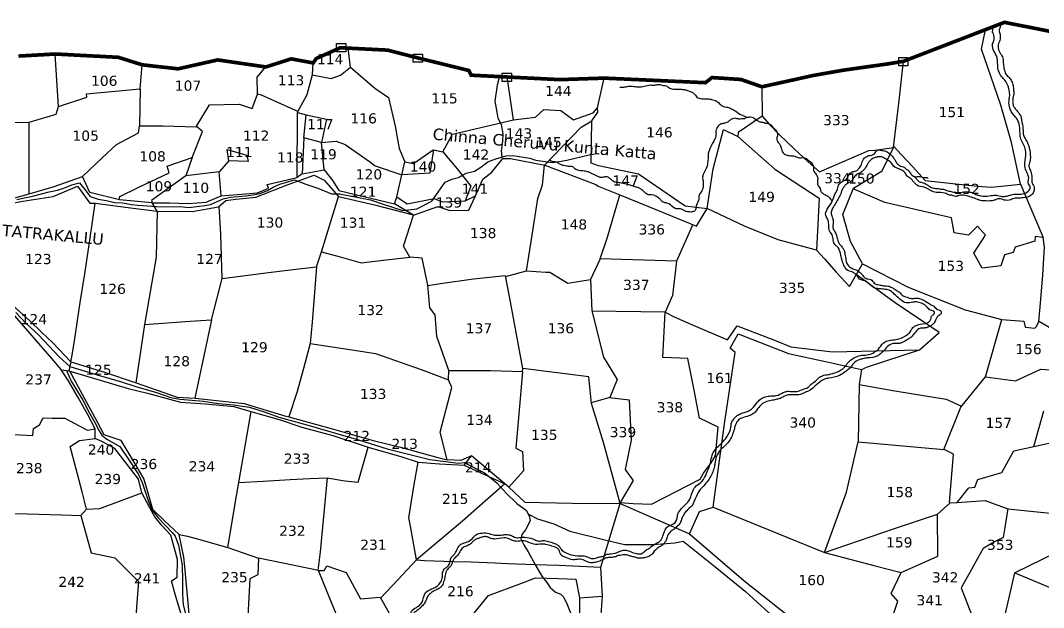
# Model space of a CAD drawing. Header units: inches. Extents: x 749320 to 763590, y 1655511 to 1661473.
# Drawn here: x 756033 to 758269, y 1658690 to 1659974 of the extents above; entities that cross this region are included whole.
import ezdxf
from ezdxf.enums import TextEntityAlignment as Align

# ---------------------------------------------------------------- set-up
doc = ezdxf.new("R2010")
doc.units = ezdxf.units.IN
doc.header["$MEASUREMENT"] = 0
doc.linetypes.add('ACAD_ISO02W100', pattern=[15, 12, -3])
for name, color, linetype in [('PLOT', 7, 'Continuous'), ('PLOT NO', 7, 'Continuous'), ('ROADS', 6, 'Continuous'), ('TANKS-STREAM', 4, 'Continuous'), ('VILLAGE BOUNDRY', 5, 'Continuous'), ('VILLAGE STONES', 240, 'Continuous')]:
    doc.layers.add(name, color=color, linetype=linetype)
doc.styles.get("Standard").update_dxf_attribs({"font": 'verdana_0.ttf'})

msp = doc.modelspace()

# ---------------------------------------------------------------- linework, layer by layer
at = {"layer": 'PLOT'}
for points in [[(755903.1, 1659943.2), (755901.9, 1659835), (755895.7, 1659750.7), (755981, 1659709.3), (755989.9, 1659750.2), (756052.3, 1659751.2), (756111.1, 1659769), (756116.1, 1659785.5), (756109, 1659900.2)], [(757941.7, 1659698.2), (757958.9, 1659679.9), (757982.4, 1659654.2), (758010, 1659623.9), (758124.8, 1659610.9), (758155.4, 1659608.8), (758218.5, 1659615.6), (758199.1, 1659707), (758175.7, 1659788.5), (758140, 1659892.1), (758133.2, 1659910.9), (758142.1, 1659953.4)], [(756670.7, 1659854.6), (756711.8, 1659846.9), (756732.7, 1659853.9), (756754.5, 1659871.4), (756749.5, 1659913)], [(756116.1, 1659785.5), (756177.8, 1659806.2), (756177, 1659812.9), (756294.5, 1659823.9), (756298.9, 1659876.6)], [(756294.5, 1659823.9), (756293.3, 1659743.4), (756345.2, 1659743.4), (756417.2, 1659740.7), (756446.4, 1659789.2), (756511.3, 1659790.2), (756539.5, 1659780.9), (756551.2, 1659812.7), (756550.5, 1659849.9), (756569.3, 1659871.9)], [(756638.9, 1659774.2), (756654.7, 1659802.5), (756659.8, 1659811.7), (756670.9, 1659855.4), (756672.7, 1659880.7)], [(756754.5, 1659871.4), (756807.5, 1659825.2), (756837.7, 1659805.3), (756851.8, 1659742.3), (756860.9, 1659693.4), (756873.2, 1659664.6)], [(757654, 1659764.1), (757669.9, 1659745.8), (757691.8, 1659723.8), (757723.9, 1659692.6), (757754.5, 1659664.5), (757779.6, 1659642.3), (757887, 1659689.4), (757900, 1659689.7), (757941.4, 1659695.7), (757953.6, 1659798.3), (757963.2, 1659884.4)], [(756015.1, 1659333.2), (756101, 1659234.5), (756121.7, 1659209.9), (756138.8, 1659207.4), (756268.7, 1659168.5), (756310.4, 1659158.7), (756382.5, 1659139.1), (756437.6, 1659135.1), (756499.3, 1659129.4), (756536.2, 1659118.7), (756598.4, 1659101), (756648.2, 1659084), (756715.7, 1659066), (756792.8, 1659040.7), (756866.2, 1659019.4), (756902, 1659007.7), (756949.1, 1659004), (757002.5, 1659000.9), (757018.4, 1659021.7), (756995.4, 1659011.5), (756965.4, 1659013.1), (756950.1, 1659073.1), (756976, 1659170.8), (756968.6, 1659187.7), (756969.5, 1659207.8), (756942.9, 1659282.7), (756939.7, 1659329.8), (756927.7, 1659345.4), (756923, 1659394.6), (756910.8, 1659454.1), (756884.2, 1659455.6), (756870.4, 1659479.9), (756891.9, 1659547.8), (756850.5, 1659572.8), (756855.6, 1659587.6), (756873.2, 1659664.6), (756892.2, 1659660.7), (756934.8, 1659691), (756955.8, 1659686.6), (756977.4, 1659725.2), (757110.5, 1659756), (757096.7, 1659850)], [(757533.6, 1659561.9), (757485.5, 1659567.7), (757383.8, 1659637.2), (757296.3, 1659655.9), (757280.3, 1659661.6), (757281.8, 1659754.4), (757295, 1659772.8), (757294, 1659782.8), (757309, 1659847.5)], [(757653.6, 1659828.5), (757654.3, 1659764.3), (757601.8, 1659728.6), (757600.8, 1659719.5)], [(756471.4, 1659590.2), (756551.3, 1659596.5), (756574.9, 1659607.1), (756572.4, 1659615.2), (756637.6, 1659630.5), (756638.5, 1659770.8), (756638.9, 1659774.2), (756560, 1659810.3), (756551.2, 1659812.7)], [(757110.5, 1659756), (757158.4, 1659762.4), (757177.1, 1659778.9), (757214.2, 1659777), (757241.8, 1659756.6), (757284.8, 1659771.8), (757294, 1659782.8)], [(756638.7, 1659772.5), (756657.2, 1659767), (756701.6, 1659757.7), (756690.8, 1659707), (756652.5, 1659716.7), (756657.2, 1659767)], [(755898.8, 1659590.2), (755893.4, 1659555.9), (755898.1, 1659534.6), (755949, 1659535.3), (755965.2, 1659570.7), (756052, 1659594.7), (756052.3, 1659751.2)], [(756052, 1659594.7), (756104.1, 1659609.5), (756168.3, 1659632.3), (756211.8, 1659673), (756243.1, 1659702.4), (756291, 1659727.5), (756293.3, 1659743.4)], [(756248.6, 1659581.7), (756250.2, 1659588.6), (756290.4, 1659608.4), (756358, 1659640.7), (756353.8, 1659654.6), (756408.1, 1659674.2), (756430.7, 1659731.1), (756417.6, 1659741.4)], [(756936.1, 1659690.8), (756955.8, 1659686.6), (756987.3, 1659648.9), (757017.1, 1659610.9), (757004.6, 1659579), (757027.6, 1659590.2), (757043.3, 1659626.8), (757063.1, 1659641.7), (757087.6, 1659671.6), (757103.9, 1659671.8), (757179.3, 1659657.3), (757290.3, 1659614.6), (757295.6, 1659610.9), (757343, 1659592.1), (757425.5, 1659558.6), (757510.8, 1659523.8), (757533.9, 1659562.4), (757546.7, 1659649.1), (757569.5, 1659735.4), (757600.8, 1659719.5), (757681.9, 1659648.1), (757778.3, 1659585.2), (757773, 1659471.4), (757688.7, 1659494.1), (757615.3, 1659524), (757533.9, 1659562.4)], [(757093.2, 1659413.8), (757138.9, 1659426.3), (757151.7, 1659504.3), (757163.7, 1659583.9), (757173.8, 1659614.3), (757178.4, 1659657.5), (757258.4, 1659740), (757281.8, 1659754.4)], [(756652.5, 1659716.7), (756648.9, 1659638.3), (756637.6, 1659630.5)], [(756488.2, 1659666.6), (756484.9, 1659691.2), (756527.4, 1659679.3), (756530.3, 1659664.8), (756488.2, 1659666.6)], [(756648.9, 1659638.3), (756697, 1659646.9), (756690.8, 1659707)], [(756690.8, 1659707), (756723, 1659709.7), (756742.6, 1659702), (756796, 1659664.9), (756807.9, 1659655.4), (756866.6, 1659636.1)], [(756866.7, 1659636.6), (756928.2, 1659640.6), (756936.1, 1659690.8)], [(757773, 1659471.4), (757790.2, 1659452.1), (757816.6, 1659422.3), (757844.6, 1659391.7), (757873.6, 1659441.7), (757847.2, 1659490), (757830.3, 1659549.5), (757853.4, 1659606.8), (757916.2, 1659644.4), (757941.4, 1659695.7)], [(756408.1, 1659674.2), (756394.2, 1659633.5), (756319.5, 1659580.2), (756320.5, 1659575.1), (756320.5, 1659574.8)], [(756488.2, 1659666.6), (756466.9, 1659642.5)], [(756697, 1659646.9), (756716, 1659622.6), (756728.8, 1659601.4), (756850.5, 1659572.8)], [(755949, 1659535.3), (755966.6, 1659534.9), (755968.4, 1659554), (755976.9, 1659567.1), (756038.3, 1659578.1), (756104.3, 1659588.6), (756157.5, 1659610.9), (756184.6, 1659573.9), (756196.5, 1659573.9), (756279.2, 1659563), (756331.7, 1659556.2), (756320.5, 1659574.8), (756249.2, 1659581.5), (756184.4, 1659597), (756168.3, 1659632.3)], [(756320.5, 1659574.8), (756358.7, 1659574.9), (756399.8, 1659573.3), (756439, 1659576.5), (756471.4, 1659590.2), (756466.9, 1659642.5), (756394.2, 1659633.5)], [(756331.7, 1659556.2), (756408.1, 1659556.1), (756465.6, 1659566), (756481.5, 1659580.1), (756503.7, 1659583), (756547.7, 1659587.1), (756618.4, 1659615), (756674.9, 1659635.4), (756697, 1659624.5), (756728, 1659588.8)], [(758218.5, 1659615.6), (758264.1, 1659509), (758268.4, 1659499), (758251, 1659501.2), (758250.2, 1659490.7), (758206.8, 1659477.6), (758202.8, 1659465.8), (758183.9, 1659460.9), (758175.6, 1659436.7), (758134.7, 1659431.7), (758116.7, 1659464.7), (758142.4, 1659503.9), (758124.6, 1659523.5), (758105, 1659503.8), (758073.8, 1659509.1), (758068, 1659541.6), (757922.5, 1659575.6), (757852.9, 1659605.7)], [(756473.5, 1659409.4), (756575, 1659422.4), (756635, 1659430), (756680, 1659434.6), (756690.9, 1659467.3), (756728, 1659588.8)], [(756728, 1659588.8), (756806.7, 1659570.5), (756891.4, 1659548.2)], [(756855.6, 1659587.6), (756878.4, 1659572.6), (756937.1, 1659584.6), (756955, 1659576.9), (757004.6, 1659579)], [(756891.9, 1659547.8), (756945, 1659566.5), (756971.6, 1659558.2), (757012.6, 1659558.8), (757027.6, 1659590.2)], [(757502.6, 1659527.1), (757466.9, 1659447.5), (757300.1, 1659452.1), (757315.7, 1659499.7), (757343, 1659592.1)], [(756142.8, 1659227), (756146.3, 1659241.4), (756151.2, 1659272.9), (756163.7, 1659356.5), (756173.8, 1659419.2), (756181.7, 1659473.5), (756188.9, 1659523.2), (756196.5, 1659573.9)], [(756331.7, 1659556.2), (756329.9, 1659456.3), (756303.7, 1659308.9), (756404.1, 1659316.3), (756450.6, 1659318.8), (756473.5, 1659409.4), (756471, 1659506.2), (756466.9, 1659567.1)], [(758308.7, 1659286), (758260, 1659314.6), (758259.1, 1659315.1), (758262.3, 1659355), (758267.7, 1659417.2), (758271.5, 1659477.7), (758268.4, 1659499)], [(756690.9, 1659467.3), (756731.8, 1659456.9), (756777.8, 1659443.8), (756832.2, 1659449.9), (756884.6, 1659455.6)], [(757300.1, 1659452.1), (757278.7, 1659407), (757281.9, 1659338.5), (757307.1, 1659237), (757337, 1659188.5), (757320.8, 1659149), (757280.6, 1659137.3)], [(757466.9, 1659447.5), (757458.3, 1659372.2), (757442.4, 1659335.6)], [(755950, 1659428.2), (755973.3, 1659397.3), (755994, 1659370.7), (756053.4, 1659316.7), (756078.6, 1659291.6), (756103.7, 1659268.5), (756142.8, 1659227), (756138.8, 1659207.4)], [(756680, 1659434.6), (756670.7, 1659313.5), (756666.1, 1659267.4), (756651.7, 1659212.5), (756637.4, 1659162.4), (756619.6, 1659106.7)], [(757138.9, 1659426.3), (757180.9, 1659422.8), (757190.2, 1659423.2), (757229.1, 1659399.4), (757278.7, 1659407)], [(757873.6, 1659441.7), (757973.1, 1659390), (758097.8, 1659340.8), (758177.6, 1659319.5), (758226, 1659316.1), (758229.1, 1659303.2), (758250, 1659300.8), (758253.9, 1659304.3), (758259.1, 1659315.1)], [(756969.3, 1659208.3), (757011.2, 1659207.8), (757060.2, 1659208), (757130, 1659206.1), (757130.6, 1659212.4), (757102, 1659369.7), (757092.9, 1659415.1), (757023, 1659407.6), (756950.7, 1659397.5), (756923.1, 1659393.4)], [(757442.4, 1659335.6), (757461.7, 1659325.5), (757498, 1659309.7), (757578.3, 1659275.2), (757599.1, 1659306), (757680.8, 1659274.4), (757716.7, 1659260.2), (757807.9, 1659248.8), (757933.9, 1659252.2), (757998.2, 1659253.6), (758040.8, 1659290.9), (757944.9, 1659356.2), (757859.7, 1659417.8)], [(757343.4, 1658919.3), (757372, 1658917.6), (757411.9, 1658915.5), (757518.5, 1658970.3), (757525.9, 1658983.3), (757542.7, 1659006.4), (757552.1, 1659021.3), (757558.2, 1659084.1), (757517, 1659104), (757505.5, 1659165), (757491.7, 1659234.2), (757436.6, 1659236.4), (757442.4, 1659335.6), (757282, 1659338)], [(756450.6, 1659318.8), (756417.1, 1659161.1), (756414.3, 1659147.6)], [(757495.4, 1658850.7), (757517.4, 1658900.1), (757547.3, 1658909), (757790.3, 1658809.8), (757838.2, 1658941.7), (757864, 1659052.2), (758050.8, 1659035.4), (758088.6, 1659128.2), (758141.9, 1659194), (758177.6, 1659319.5)], [(756303.7, 1659308.9), (756285.3, 1659181.3)], [(757547.3, 1658909), (757571.6, 1659091.2), (757595.1, 1659247.8), (757584.1, 1659256.6), (757601.5, 1659288.6), (757711.7, 1659245.3), (757792.5, 1659228.1), (757871.4, 1659210.2), (757884.5, 1659216.1), (757998.2, 1659253.6)], [(756666.1, 1659267.4), (756762.5, 1659252.8), (756809, 1659245.1), (756908.7, 1659210), (756968.6, 1659187.7)], [(756142.8, 1659227), (756216.9, 1659204.1), (756286.1, 1659181.1), (756375.4, 1659150), (756414.6, 1659147.5), (756521.8, 1659135.8), (756613, 1659108.4), (756619.6, 1659106.7), (756717.1, 1659080), (756803.9, 1659055.2), (756863.3, 1659040.5), (756945.3, 1659018), (756965.4, 1659013.1)], [(756387.3, 1658665.6), (756372, 1658716.4), (756363.1, 1658747.8), (756375.1, 1658756.3), (756375.9, 1658794.5), (756361.5, 1658848.1), (756342, 1658869.5), (756326.3, 1658888.2), (756316, 1658907.8), (756298.3, 1658940.4), (756290.8, 1658970.5), (756274.3, 1658992.5), (756239.2, 1659037.3), (756212.3, 1659052.2), (756196.1, 1659059.5), (756196.1, 1659080.6), (756179.6, 1659112.4), (756159.3, 1659148.8), (756136.2, 1659187.7), (756121.7, 1659209.9)], [(756401.6, 1658676.3), (756392, 1658779.5), (756390.2, 1658799.9), (756380.1, 1658849.1), (756347, 1658880.1), (756322.4, 1658904.1), (756310.8, 1658944.6), (756302.9, 1658971.6), (756283.9, 1659003.9), (756253, 1659055.1), (756216, 1659067.3), (756201.3, 1659095.4), (756173.7, 1659145.8), (756164.2, 1659163.4), (756141.2, 1659206.7)], [(756898.8, 1658794), (756916, 1658792.7), (756980.5, 1658790.5), (757017.1, 1658789.5), (757069.9, 1658787.7), (757097.5, 1658785.7), (757157.1, 1658784.2), (757209.5, 1658782.4), (757301.5, 1658778.2), (757344, 1658917.3), (757307, 1659050.9), (757280.8, 1659136), (757274.9, 1659194.4), (757130.6, 1659212.4)], [(757130, 1659206.1), (757126.1, 1659154.6), (757115.5, 1659038.6), (757129.9, 1659031.2), (757132.5, 1658988.8), (757100.3, 1658953.2), (757018.4, 1659021.7)], [(757871.4, 1659210.2), (757866.3, 1659177.8), (757943.9, 1659163.4), (758056.4, 1659145.3), (758089.9, 1659129.8)], [(758141.9, 1659194), (758208.1, 1659185.4), (758262.9, 1659211), (758301.2, 1659207.8)], [(757866.3, 1659177.8), (757864, 1659052.2)], [(757320.4, 1659148.9), (757363.5, 1659144), (757367.4, 1659056.1), (757354.7, 1658991.9), (757371.7, 1658968.4), (757372.3, 1658967.2), (757343.4, 1658919.3)], [(756380.1, 1658849.1), (756398, 1658845.9), (756417.1, 1658840.4), (756486.2, 1658821.3), (756505, 1658933.7), (756537, 1659118.5)], [(757919, 1658608.7), (757950.5, 1658703.5), (757936.3, 1658720.5), (757958.2, 1658766.2), (758038.2, 1658802.4), (758037.5, 1658893.8), (758064.9, 1658918.4), (758080.5, 1658919.7), (758106.1, 1658951.6), (758118.7, 1658953.3), (758125.7, 1658969.9), (758178, 1658985.4), (758204.3, 1659032.7), (758247.7, 1659041.6), (758269.9, 1659120.2)], [(755951.7, 1659107.7), (755977.1, 1659070.5), (756059.8, 1659065.8), (756061.5, 1659081.5), (756074.6, 1659089.4), (756082.6, 1659104.6), (756101.9, 1659103.9), (756129.7, 1659104.2), (756161.2, 1659087.4), (756179.3, 1659077.5), (756196.1, 1659080.6)], [(758080.5, 1658919.7), (758141.3, 1658923.6), (758191.1, 1658905.9), (758333.6, 1658891.2), (758391.5, 1658886.1), (758475.2, 1659094.7)], [(758247.7, 1659041.6), (758366.7, 1659068.3), (758476.7, 1659095.1)], [(756008.9, 1658895.6), (756047.8, 1658894.5), (756123.4, 1658892.4), (756164.7, 1658891), (756177.6, 1658904.5), (756167.9, 1658942.8), (756154, 1658995.2), (756141.3, 1659041.6), (756161.7, 1659054.9), (756196.1, 1659059.5)], [(756510.1, 1658962.9), (756563.6, 1658966.3), (756622.2, 1658970), (756665.1, 1658971.6), (756703.5, 1658973.4), (756741.9, 1658966.9), (756770.7, 1658963.7), (756793, 1659040.7)], [(758063.6, 1658919.1), (758072.5, 1659025), (758050.6, 1659036.3)], [(756820.2, 1658709.9), (756857.6, 1658750), (756898.8, 1658794), (756885.3, 1658867.6), (756881.8, 1658886.1), (756893.4, 1658958.7), (756902, 1659007.7)], [(757002.5, 1659000.9), (757091.8, 1658960.4), (756999.4, 1658878.5), (756898.8, 1658794)], [(756703.5, 1658973.4), (756688.3, 1658811.8), (756683, 1658770.9)], [(757100.3, 1658953.2), (757135.5, 1658920.2), (757238.6, 1658918.2), (757344, 1658917.3), (757495.4, 1658850.7), (757613.8, 1658749), (757715.8, 1658667.6)], [(756177.6, 1658904.5), (756206.4, 1658906.3), (756298.3, 1658940.4)], [(756164.7, 1658891), (756187.4, 1658809.4), (756239.1, 1658798.3), (756269.6, 1658767.7), (756290.8, 1658746.8), (756287.5, 1658700), (756283.2, 1658640.2), (756282, 1658620.7)], [(757790.3, 1658809.8), (757943.4, 1658862.4), (758037.5, 1658893.8)], [(758190.7, 1658906), (758184.3, 1658865), (758180.6, 1658842.7), (758162.2, 1658833.2), (758137.1, 1658819.1), (758123.7, 1658795.4), (758108, 1658766.7), (758088.7, 1658733), (758111.6, 1658674.4), (758144, 1658650.6), (758181.3, 1658658), (758206.2, 1658765.7)], [(758459.1, 1658892.5), (758321.1, 1658821.4), (758267.3, 1658795.3), (758206.2, 1658765.7), (758312.9, 1658720.9), (758384.8, 1658692.6), (758469.4, 1658660.9), (758484.3, 1658603)], [(756486.2, 1658821.3), (756553.1, 1658797.4), (756552.1, 1658761), (756534.5, 1658752.5), (756528, 1658630.3), (756515.7, 1658617.5)], [(756637, 1658461.2), (756665.3, 1658489.5), (756706.6, 1658532.6), (756758.8, 1658588.3), (756705.1, 1658720.1), (756684.1, 1658770.7), (756553.1, 1658797.4)], [(757790.3, 1658809.8), (757901.1, 1658781.2), (757958.2, 1658766.2)], [(756683.9, 1658770.7), (756696.5, 1658770.6), (756702.8, 1658780.8), (756744.5, 1658766.3), (756776.1, 1658708.7), (756819, 1658712.1), (756862.9, 1658634.1), (756880, 1658599.2)], [(756855.9, 1658466.6), (756864.4, 1658504.3), (756913.1, 1658550.3), (756970.8, 1658622.1), (757001.6, 1658641.8), (757024, 1658676.6), (757055.7, 1658715.7), (757126.4, 1658742.2), (757158.7, 1658754.9), (757208.6, 1658753.1), (757246.7, 1658751.8), (757254.5, 1658710.6), (757305, 1658714.7), (757301.5, 1658778.2)], [(757254.5, 1658710.6), (757253.9, 1658644.6), (757300.8, 1658653.2), (757305, 1658714.7)]]:
    msp.add_lwpolyline(points, dxfattribs=at)
at = {"layer": 'ROADS'}
for points in [[(757079.2, 1659848.8), (757074.7, 1659831.8), (757069.6, 1659797.1), (757074, 1659773.1), (757076.4, 1659759.8), (757083.6, 1659746.3), (757087.2, 1659725.9), (757086.3, 1659709.9), (757083.8, 1659688.8), (757084.9, 1659674.6)], [(756025.3, 1659582), (756041, 1659585.4), (756059.4, 1659589.3), (756095.8, 1659598.7), (756113.7, 1659602.2), (756127.9, 1659607.1), (756144.9, 1659613.8), (756162.2, 1659618.8), (756173.6, 1659604.1), (756185.5, 1659588.5), (756202.5, 1659582.9), (756220.1, 1659580.1), (756239.4, 1659575.7), (756255.9, 1659574.8), (756275.5, 1659570.9), (756289.6, 1659569.6), (756340.4, 1659565.9), (756382.1, 1659566.4), (756401.1, 1659564.7), (756435.6, 1659568.9), (756448.1, 1659571.3), (756475.9, 1659583.7), (756492.2, 1659587.5), (756524.8, 1659590.3), (756541.6, 1659591.9), (756556, 1659595.3), (756572.8, 1659601.8), (756584.9, 1659609.1), (756600.1, 1659615.4), (756632.1, 1659624.8), (756657, 1659615.9), (756682.8, 1659606.5), (756712.7, 1659594.1), (756730.6, 1659594.1), (756745.7, 1659591.2), (756797.8, 1659581.3), (756825.6, 1659572.2), (756868.5, 1659558.1), (756899.2, 1659561.4), (756931.7, 1659578.5), (756961.1, 1659619.9), (756976.1, 1659626.5), (756990.7, 1659630.4), (757007, 1659639.5), (757025.2, 1659643.8), (757039.2, 1659653), (757054.6, 1659664.7), (757071.7, 1659670.9), (757094.5, 1659677.3), (757109.2, 1659678.2), (757146.2, 1659672.4), (757159.3, 1659667.9), (757195.7, 1659663), (757210.1, 1659665.3), (757227.1, 1659668), (757275.7, 1659679.4), (757291.7, 1659682.7)], [(756023.1, 1659335.2), (756045, 1659311.7), (756072.7, 1659285.8), (756118.6, 1659237.2), (756140.8, 1659217.2), (756200.3, 1659198.3), (756233.6, 1659188.8), (756251.5, 1659184.2), (756285.2, 1659172.9), (756330.4, 1659159.7), (756361.6, 1659149), (756380.9, 1659145.5), (756432.9, 1659141.2), (756465.7, 1659136.3), (756498.4, 1659133.2), (756533.5, 1659127.7), (756567.9, 1659117.3), (756597.9, 1659106.4), (756629.4, 1659097.6), (756664.1, 1659087.8), (756699, 1659077.4), (756771.6, 1659056.2), (756834.3, 1659037), (756898.5, 1659020.7), (756927.5, 1659013.3), (756990, 1659005.5), (757002.6, 1659006.7), (757047, 1658984.4), (757074.6, 1658961.7), (757094.5, 1658939.7), (757117.6, 1658917.4), (757139.2, 1658902.2), (757145.5, 1658888.2), (757146.9, 1658879.1), (757136.7, 1658859.9), (757128.8, 1658849.3), (757126.8, 1658840.2), (757133.3, 1658826.5), (757142.3, 1658811.9), (757159.7, 1658781), (757172.3, 1658758.6), (757183.3, 1658744.7), (757190.4, 1658733.9), (757202.7, 1658723.5), (757213.8, 1658719.2), (757219.1, 1658714.1), (757226.2, 1658699.9), (757239.4, 1658667.5)], [(756133.8, 1659208.1), (756143.9, 1659184.7), (756169.2, 1659143.3), (756183.9, 1659115.1), (756198.7, 1659089.1), (756203.2, 1659078.1), (756211.1, 1659066.5), (756221.6, 1659058.3), (756249.9, 1659042), (756270, 1659013), (756290.6, 1658980.7), (756298.8, 1658963.4), (756312.9, 1658921.6), (756320.8, 1658902.6), (756334.6, 1658885), (756364.5, 1658853.7), (756370.7, 1658845.5), (756378, 1658826.4), (756386.4, 1658782.2), (756387.3, 1658748.2), (756387.4, 1658718.9), (756388.9, 1658695.5), (756394.3, 1658672.7)], [(757143.1, 1658893.6), (757162.7, 1658883.7), (757199, 1658872.6), (757233.8, 1658856.5), (757310.4, 1658838), (757352.8, 1658827.7), (757414, 1658827.4), (757445, 1658829.7), (757463.3, 1658831.3), (757481.7, 1658835), (757510.6, 1658811.9), (757550.8, 1658779.6), (757617.3, 1658725.1), (757693.7, 1658655.6)]]:
    msp.add_lwpolyline(points, dxfattribs=at)
at = {"layer": 'TANKS-STREAM'}
for points in [[(757986.3, 1659632.5), (757990.6, 1659627.9), (757995.4, 1659622.5), (758001.4, 1659619.6), (758006.2, 1659618.4), (758014.9, 1659614.2), (758020.5, 1659610.3), (758028.6, 1659606.8), (758036.8, 1659606.1), (758045.9, 1659604.8), (758050.5, 1659604.6), (758057.5, 1659602), (758062.4, 1659600.5), (758067.1, 1659599.4), (758077.4, 1659597.8), (758091, 1659597.9), (758098, 1659598.9), (758105.7, 1659598.5), (758114.2, 1659596.6), (758123, 1659592.3), (758130.1, 1659590.6), (758142.1, 1659589.1), (758157.4, 1659591), (758169.3, 1659590.9), (758181.7, 1659588.6), (758190.8, 1659590.2), (758201, 1659593), (758214.9, 1659593.5), (758235.4, 1659600.2), (758239.7, 1659609.6), (758235.3, 1659618.4), (758236.4, 1659625.5), (758233.7, 1659638.9), (758228.6, 1659651.1), (758229.9, 1659672.5), (758227.8, 1659696.5), (758219.7, 1659713.8), (758217.6, 1659726.7), (758216.6, 1659742.4), (758211.2, 1659757.9), (758204.7, 1659766), (758194.5, 1659784.7), (758194.1, 1659802.1), (758195.2, 1659811.5), (758193, 1659824.1), (758191.1, 1659831.5), (758184.5, 1659842.7), (758177.5, 1659850.8), (758169.9, 1659865.9), (758168.9, 1659876.9), (758166, 1659896.4), (758159, 1659910.4), (758157.8, 1659922.7), (758161.1, 1659931.7), (758161, 1659938.5), (758159.6, 1659944.6), (758157.8, 1659947.6), (758158, 1659952), (758158.1, 1659956.1), (758158.1, 1659959.6)], [(758176.1, 1659966.9), (758173.6, 1659956.5), (758172.4, 1659953.7), (758173.5, 1659944.9), (758174.6, 1659936.1), (758173.4, 1659929.4), (758170.9, 1659923.3), (758170, 1659916.9), (758170.9, 1659909.6), (758173.8, 1659903.2), (758179.4, 1659894.2), (758181.9, 1659870.4), (758184.1, 1659863.4), (758186.1, 1659857.3), (758192.2, 1659850.3), (758198, 1659843.2), (758201.8, 1659833.8), (758203.4, 1659822.8), (758204.1, 1659814.4), (758202.2, 1659804.3), (758201.6, 1659798.8), (758202.1, 1659791.1), (758204.2, 1659785), (758209.3, 1659778.2), (758214.8, 1659771.3), (758217.2, 1659767.8), (758219.4, 1659763.8), (758221.1, 1659756.1), (758224.1, 1659736.6), (758225.4, 1659721.9), (758230.4, 1659712.9), (758235, 1659703.9), (758239.6, 1659684.9), (758239, 1659664.6), (758237.1, 1659654.8), (758240.5, 1659645.5), (758242.3, 1659640.2), (758243.3, 1659626.4), (758244.2, 1659617.9), (758247.7, 1659611.2), (758247.3, 1659598.2), (758242.3, 1659591.5), (758230.9, 1659586.7), (758218.7, 1659585.2), (758211.2, 1659584.9), (758207.1, 1659584.8), (758197.2, 1659581.6), (758183, 1659580.9), (758172.3, 1659583.7), (758167, 1659582.5), (758160.9, 1659580.3), (758143.8, 1659578.8), (758130.9, 1659580.1), (758124.6, 1659582.1), (758111.6, 1659587), (758097, 1659590.6), (758084.2, 1659590.7), (758079.8, 1659588.9), (758068.7, 1659591.3)], [(757343.1, 1659827.6), (757354.2, 1659828.3), (757364.5, 1659830.1), (757371, 1659829.7), (757381.9, 1659828.3), (757389.5, 1659828.4), (757402.9, 1659831.7), (757410, 1659832.5), (757419.7, 1659832.2), (757427.3, 1659833.4), (757432.9, 1659832.7), (757438.3, 1659831.7), (757444.6, 1659830.3), (757450.2, 1659827), (757459.3, 1659823.2), (757473.5, 1659823.7), (757482.2, 1659822.5), (757489.1, 1659821.3), (757496.4, 1659818.3), (757501.6, 1659816.1), (757506.3, 1659812.1), (757513.6, 1659804.6), (757524.8, 1659802.2), (757536, 1659802.2), (757543.4, 1659800.9), (757554.6, 1659797.3), (757562.3, 1659790.2), (757566.8, 1659786.7), (757578, 1659783.7), (757586.5, 1659780.6), (757596.2, 1659775.3), (757610.3, 1659766.5), (757617.4, 1659763.6), (757619.9, 1659761.9), (757624.6, 1659762.3), (757628.8, 1659762.8), (757633.9, 1659761.4), (757645, 1659753.9), (757648.7, 1659752.1), (757655.8, 1659750.9), (757660.7, 1659749.3), (757668, 1659748), (757678.2, 1659739.5), (757684.6, 1659732.3), (757687.6, 1659722.7), (757686, 1659715.7), (757687.5, 1659709.2), (757691, 1659704.7), (757694.2, 1659699.6), (757696.9, 1659689.9), (757699.2, 1659684.6), (757706.6, 1659679.9), (757715.7, 1659677.7), (757720.5, 1659677.8), (757726, 1659676.7), (757730.9, 1659674.3), (757739.1, 1659673.4), (757745.7, 1659673.5), (757750.5, 1659671.5), (757758.7, 1659664.9), (757764.5, 1659658.5), (757766.1, 1659652), (757766.5, 1659645.7), (757768, 1659642.3), (757773.5, 1659635), (757775.5, 1659627.1), (757774.7, 1659617.7), (757777.8, 1659610.2), (757781.1, 1659605.8), (757782.3, 1659599.5), (757785.3, 1659596.7), (757789.9, 1659593.2), (757794.9, 1659590.9), (757799.6, 1659587.6), (757804.4, 1659581.7), (757807.6, 1659579.1)], [(757620.8, 1659761.7), (757617.1, 1659759.3), (757609, 1659758.5), (757603.4, 1659757.9), (757595.4, 1659759.7), (757589.3, 1659758.7), (757585.9, 1659757.2), (757580.8, 1659752.9), (757572, 1659748.9), (757564.7, 1659747.2), (757560.3, 1659744.5), (757557.4, 1659741.4), (757554.8, 1659737), (757553.1, 1659731.3), (757553.2, 1659727.1), (757550.8, 1659715), (757542.8, 1659699.7), (757539.3, 1659692.2), (757537, 1659685), (757535.8, 1659679.7), (757535.8, 1659672.3), (757531.6, 1659649.9), (757525.8, 1659638.2), (757523.9, 1659630.9), (757525.1, 1659621.1), (757525.2, 1659614.6), (757523.8, 1659604.2), (757519.9, 1659597.4), (757515.7, 1659589.6), (757515.7, 1659584.2), (757513.1, 1659576.4), (757511.7, 1659572.9), (757509.7, 1659568.1), (757509.5, 1659564.8), (757509.4, 1659564.5)], [(756392.1, 1658039.7), (756393.1, 1658044.2), (756394.5, 1658046.9), (756397.5, 1658052.9), (756398.3, 1658058.1), (756399.3, 1658063.4), (756402.6, 1658067.3), (756413.3, 1658078.3), (756417.7, 1658084), (756419.8, 1658097.4), (756422.7, 1658104.2), (756431.2, 1658114.2), (756435.4, 1658121), (756437.4, 1658132.2), (756441.1, 1658140.3), (756443.6, 1658143.9), (756446.2, 1658149.5), (756449.8, 1658153.3), (756459.2, 1658159.4), (756464.5, 1658165.3), (756467.8, 1658176.4), (756474, 1658184.3), (756479.3, 1658186.8), (756487.4, 1658189.3), (756492.7, 1658192.2), (756498.5, 1658200.7), (756507.9, 1658205.2), (756518.9, 1658208.2), (756525.9, 1658213.4), (756534.1, 1658223.6), (756542.5, 1658228.6), (756548.3, 1658230.1), (756556.7, 1658234), (756569.2, 1658244), (756578.1, 1658254.9), (756587.7, 1658264.6), (756596.2, 1658268.3), (756605.5, 1658277.8), (756609.7, 1658287.7), (756611.4, 1658296.7), (756617.7, 1658304.5), (756625.7, 1658317.8), (756628.7, 1658335.9), (756635.1, 1658341.9), (756642.8, 1658346.5), (756646.5, 1658361.4), (756646.2, 1658366.1), (756650.6, 1658372.8), (756657.8, 1658381.4), (756661.4, 1658395.7), (756668.6, 1658401), (756678.7, 1658409.1), (756689, 1658417.2), (756699.5, 1658427.3), (756702.6, 1658434.2), (756706.3, 1658443.9), (756710.5, 1658451.4), (756714.7, 1658457), (756722.7, 1658463.5), (756725.7, 1658465.7), (756734.9, 1658475.3), (756738.6, 1658481.3), (756742.7, 1658492.1), (756746.2, 1658497.7), (756754.3, 1658504), (756765.2, 1658524), (756768, 1658532), (756774.6, 1658538), (756781.2, 1658544), (756787.1, 1658550.9), (756794.5, 1658561.6), (756797.6, 1658570.2), (756804.7, 1658577.6), (756817.8, 1658586.8), (756824.9, 1658594.3), (756830.2, 1658600), (756837.1, 1658614.7), (756840.7, 1658622.7), (756852.2, 1658630.7), (756859.6, 1658637), (756866, 1658649.5), (756866.7, 1658653.8), (756870.7, 1658657.9), (756877.8, 1658661.8), (756883.1, 1658666.9), (756885.9, 1658678), (756895.2, 1658688.2), (756902.8, 1658692.9), (756910.1, 1658700.4), (756918.4, 1658722.3), (756931.5, 1658730.3), (756942.5, 1658735.8), (756949.8, 1658743.2), (756954.8, 1658754.1), (756955.2, 1658763.6), (756959.2, 1658773.4), (756968.6, 1658781.9), (756972.2, 1658790.9), (756973.2, 1658795.7), (756978.2, 1658803), (756985.6, 1658812.3), (756990, 1658822.6), (756992.1, 1658825.3), (756999.7, 1658830.1), (757012.3, 1658834.4), (757023.3, 1658843.7), (757032.4, 1658851), (757042.7, 1658852.7), (757050.1, 1658852.9), (757064, 1658849.1), (757074.1, 1658847.8), (757083.7, 1658848.2), (757094.7, 1658849.5), (757103.8, 1658847.9), (757113, 1658843.7), (757117.6, 1658842.2), (757122.9, 1658843.2), (757139.5, 1658843.1), (757156.7, 1658838.5), (757164.9, 1658834.9), (757175.6, 1658836.3), (757187.1, 1658834.2), (757198, 1658830.7), (757206.3, 1658827), (757210.9, 1658823.2), (757214.6, 1658817.5), (757223.9, 1658809.9), (757237.4, 1658805), (757253.5, 1658802.6), (757264.7, 1658802.9), (757276.5, 1658798.3), (757290.4, 1658797.6), (757297.1, 1658800.2), (757304.9, 1658801.4), (757314.2, 1658806.1), (757318.4, 1658806.8), (757324.2, 1658807), (757341.3, 1658812.1), (757350.1, 1658815.2), (757358.7, 1658814.7), (757370.8, 1658810.3), (757381.7, 1658807.2), (757391.6, 1658808.4), (757398.4, 1658813.8), (757406.2, 1658818.9), (757415.2, 1658825.6), (757423.1, 1658830.4), (757433.2, 1658837.9), (757438.3, 1658850), (757450.2, 1658868.7), (757457.7, 1658871.2), (757467.8, 1658882.9), (757469, 1658891.2), (757475.4, 1658903.3), (757485.6, 1658914.2), (757496, 1658926.7), (757503.7, 1658948.1), (757512.2, 1658957.7), (757522.4, 1658965.5), (757532.7, 1658983.6), (757540, 1659002.6), (757547.1, 1659028.7), (757555.8, 1659040.1), (757566.2, 1659050), (757577, 1659063.1), (757585.8, 1659084.6), (757587.2, 1659093.8), (757591.8, 1659101.7), (757596.2, 1659107.1), (757603, 1659111.7), (757611.8, 1659115.4), (757622, 1659118.3), (757632.1, 1659124.9), (757643.7, 1659138.6), (757652.7, 1659147.2), (757661.7, 1659150.4), (757673.2, 1659152.5), (757685, 1659153.3), (757700.2, 1659160), (757708.1, 1659162.4), (757717.3, 1659162.3), (757730.5, 1659162.3), (757743, 1659166.9), (757754.4, 1659171.3), (757759.5, 1659176.5), (757767.2, 1659182.4), (757779.7, 1659193.4), (757789, 1659197.9), (757800.2, 1659199.7), (757816.6, 1659204.3), (757833.2, 1659214.6), (757836.2, 1659218.3), (757854, 1659235.4), (757869.7, 1659241.1), (757879.8, 1659241.9), (757894.4, 1659245.2), (757901.1, 1659249.3), (757908.3, 1659255.1), (757918.2, 1659267.8), (757928.9, 1659273), (757939.8, 1659275), (757952.7, 1659277.5), (757971.5, 1659286.7), (757978, 1659293.3), (757982.2, 1659300.2), (757989.1, 1659306.1), (758009.7, 1659310.9), (758014.4, 1659312.2), (758019.2, 1659315), (758022.8, 1659320.6), (758023.8, 1659325.4), (758025, 1659327.8), (758030.1, 1659332.3), (758030.7, 1659336), (758022.3, 1659339.7), (758014.6, 1659346.6), (758004.9, 1659354), (757993.8, 1659357.7), (757983.6, 1659357.6), (757969.1, 1659356), (757955.2, 1659364), (757942.9, 1659375.1), (757934.4, 1659382.2), (757923.5, 1659385.6), (757911.2, 1659386.7), (757900.9, 1659388.2), (757892.8, 1659392.9), (757885.5, 1659399.3), (757876.5, 1659404.8), (757869.1, 1659406.8), (757862.3, 1659414.1), (757855.2, 1659421.3), (757849.7, 1659424), (757841.3, 1659427), (757832.8, 1659438), (757828.9, 1659448.5), (757823.3, 1659470.2), (757818.5, 1659478.7), (757813.6, 1659482.7), (757809.5, 1659493.3), (757806.8, 1659504.5), (757801.1, 1659513.7), (757800.1, 1659519.5), (757799.4, 1659531), (757797.6, 1659538), (757793.1, 1659546.8), (757796.3, 1659560.6), (757807.9, 1659579.6), (757813.8, 1659595), (757819.8, 1659607.6), (757821, 1659613.2), (757829.1, 1659621.6), (757839, 1659628), (757846.2, 1659639.3), (757850.7, 1659642.4), (757859.4, 1659644.8), (757864.7, 1659648.8), (757871.1, 1659658.5), (757875.5, 1659670.3), (757879.3, 1659673.9), (757887.1, 1659678.1), (757893.8, 1659679.1), (757899.4, 1659681.9), (757902.8, 1659686.2), (757904.4, 1659688.8), (757908.8, 1659690.4), (757915.7, 1659689.5), (757920.7, 1659688.7), (757932.9, 1659681.9), (757937.7, 1659677.7), (757941.3, 1659673.3), (757944.6, 1659667.8), (757949, 1659660.7), (757954.1, 1659656.4), (757964.8, 1659651.9), (757969.1, 1659648.7), (757974.1, 1659645.1), (757977.5, 1659640.1), (757982.9, 1659634.3), (757987.4, 1659632.3), (757997.9, 1659632), (758004, 1659630.7), (758010, 1659630.2), (758013.9, 1659630.3), (758016.7, 1659628.2)], [(758068.7, 1659591.3), (758063.2, 1659591.7), (758056.4, 1659594.9), (758040.8, 1659597.3), (758028.7, 1659598.5), (758007.8, 1659609.1), (757992.6, 1659613.1), (757987.3, 1659618.6), (757982.6, 1659623.3), (757980.8, 1659626.4), (757971.5, 1659632.3), (757966.6, 1659640.3), (757959.5, 1659645.9), (757950.8, 1659649.7), (757944.2, 1659652.7), (757934.2, 1659664.4), (757928, 1659668.3), (757920.3, 1659673.2), (757917.1, 1659674.8), (757913.2, 1659675.6), (757910.6, 1659675.6), (757906.7, 1659675.5), (757904.6, 1659674.6), (757901.2, 1659673.9), (757893.9, 1659670.3), (757888.6, 1659665.7), (757884.6, 1659660), (757880.4, 1659652.4), (757875.7, 1659646.4), (757868.9, 1659640.7), (757861.7, 1659637.1), (757854.7, 1659630.3), (757851.1, 1659624.5), (757843.6, 1659618.9), (757838.4, 1659615.7), (757834.8, 1659612.4), (757831, 1659607.1), (757827.4, 1659599.8), (757826.5, 1659595.9), (757820.9, 1659584.9), (757815.4, 1659574.5), (757808.1, 1659562.8), (757805, 1659554.6), (757806.1, 1659546.5), (757808.3, 1659540.8), (757809.4, 1659532.3), (757808.6, 1659520.5), (757814.8, 1659507.9), (757819.7, 1659491.9), (757822.3, 1659485.6), (757827.3, 1659479.7), (757832, 1659473.1), (757835, 1659462.4), (757837.2, 1659449.2), (757840.4, 1659439.8), (757852.5, 1659430.7), (757861, 1659427.3), (757863.9, 1659425), (757871.7, 1659419), (757876.9, 1659412.2), (757885, 1659408.4), (757891.7, 1659407.4), (757899, 1659399.2), (757909.5, 1659395.3), (757917.8, 1659393.8), (757921.6, 1659393.1), (757928.5, 1659392.7), (757937.8, 1659389.6), (757944.5, 1659385.6), (757949, 1659382.4), (757954.2, 1659379.1), (757959.9, 1659373), (757970.8, 1659368.4), (757977.7, 1659366), (757985.6, 1659365.9), (757989.8, 1659366.5), (757996.9, 1659365.5), (758007.6, 1659361.6), (758023.2, 1659352), (758029.8, 1659348), (758037.3, 1659341.4), (758042.6, 1659340.2), (758045.4, 1659337), (758043.6, 1659330.6), (758039, 1659327.6), (758036.3, 1659324.3), (758033.1, 1659318), (758028.2, 1659310.2), (758018.8, 1659304.1), (758014.9, 1659302.3), (758008, 1659301), (758000.3, 1659300.6), (757996.5, 1659299), (757986.8, 1659289.6), (757980.3, 1659281.7), (757974.3, 1659277.5), (757969.3, 1659274.5), (757960.4, 1659269.3), (757953.2, 1659267.3), (757947.1, 1659266.9), (757940.5, 1659266.8), (757935.8, 1659265.5), (757930.7, 1659262.8), (757920.4, 1659251.8), (757914.4, 1659245.9), (757906.7, 1659240.1), (757883.7, 1659235.5), (757873.7, 1659233.7), (757865.8, 1659231.3), (757854.4, 1659224.3), (757847.3, 1659215.6), (757840.2, 1659208.6), (757836.6, 1659205.8), (757822.9, 1659197.2), (757799, 1659191.2), (757790, 1659189.4), (757784.5, 1659185.9), (757770.2, 1659174.8), (757759.1, 1659165.4), (757752.9, 1659162.5), (757741.4, 1659157.2), (757732.1, 1659154.7), (757721.3, 1659154.9), (757708.7, 1659154.3), (757700.7, 1659151.1), (757693.9, 1659147.2), (757686.3, 1659145.1), (757676.9, 1659143), (757664.4, 1659140.4), (757651.8, 1659133.3), (757641.7, 1659120.7), (757635.2, 1659114.1), (757625, 1659109), (757609.3, 1659104), (757600.8, 1659098.3), (757594.6, 1659085.6), (757585.2, 1659059), (757575.5, 1659046.3), (757566.1, 1659037.6), (757564.2, 1659036), (757558.3, 1659027.8), (757553.6, 1659018.7), (757550.9, 1659004.9), (757549, 1658995.5), (757544.7, 1658983.2), (757538, 1658970.8), (757528.6, 1658958.6), (757521.7, 1658951.1), (757518.5, 1658947.8), (757515.7, 1658943.5), (757505.5, 1658922), (757502.6, 1658915.4), (757491.8, 1658904.1), (757482.5, 1658892.7), (757476.8, 1658879.7), (757474.6, 1658874.6), (757472, 1658870.8), (757464.8, 1658864.2), (757460.3, 1658860.6), (757455.3, 1658857.2), (757451.9, 1658854.1), (757446.4, 1658843.6), (757443.2, 1658835.3), (757439.8, 1658830), (757434.8, 1658825.4), (757428.4, 1658821.7), (757415.5, 1658809.3), (757412.7, 1658805.5), (757404.4, 1658800.8), (757394.3, 1658798.2), (757384.3, 1658797.9), (757380.9, 1658798.3), (757374.5, 1658800.3), (757371.5, 1658800.7), (757367.2, 1658801.8), (757360.6, 1658804.2), (757353.4, 1658805.1), (757346.4, 1658804.4), (757340.4, 1658803.2), (757331.1, 1658800.3), (757320.9, 1658799.1), (757311.7, 1658797.4), (757306.6, 1658794.9), (757298.9, 1658791.5), (757288.9, 1658788.4), (757279.1, 1658787.5), (757268.3, 1658791.4), (757262.6, 1658794.1), (757250.2, 1658795.1), (757243.8, 1658794), (757228.8, 1658797.8), (757221.5, 1658800.3), (757216.6, 1658802.6), (757210.9, 1658813.2), (757206.9, 1658819), (757199.9, 1658822.2), (757194.4, 1658824.1), (757180.7, 1658827.7), (757177.1, 1658828.3), (757171.2, 1658828.4), (757164, 1658827.9), (757158.3, 1658827.9), (757130.6, 1658835.8), (757117.7, 1658834.4), (757110.6, 1658835.8), (757106.7, 1658837.4), (757096.2, 1658841.3), (757089.7, 1658842), (757069.2, 1658839.6), (757058.7, 1658841.8), (757051.7, 1658844.5), (757044.1, 1658844.3), (757037.3, 1658842.3), (757034, 1658841), (757027.4, 1658838.7), (757021.7, 1658833.8), (757016.5, 1658829), (757009.1, 1658824.8), (757000.7, 1658821.1), (756993.2, 1658811.6), (756988.5, 1658803.6), (756981.1, 1658797), (756978.1, 1658791.5), (756975.7, 1658785.5), (756974.4, 1658781.8), (756969.5, 1658776.4), (756964.1, 1658769.8), (756960.7, 1658757.4), (756957.9, 1658746), (756952.7, 1658735.4), (756947.5, 1658731.4), (756938.5, 1658726.9), (756929, 1658720.7), (756924, 1658715.8), (756920.5, 1658708.3), (756916.4, 1658700), (756909.8, 1658691.8), (756905.2, 1658687.7), (756898.3, 1658682.2), (756895.3, 1658680.3), (756893, 1658678.4), (756890.8, 1658672.2), (756890.3, 1658667.7), (756888.1, 1658662.9), (756885.7, 1658659.4), (756882.4, 1658656.9), (756874.4, 1658651.8), (756870.7, 1658646.6), (756867.5, 1658639.7), (756863.6, 1658632.9), (756861.2, 1658629), (756858.3, 1658625.3), (756850.4, 1658620.5), (756847.7, 1658618.3), (756839, 1658604.2), (756834.7, 1658595.1), (756829.7, 1658587.2), (756826.2, 1658583.4), (756819.2, 1658578.2), (756811.2, 1658572.6), (756804.1, 1658567.3), (756802.4, 1658563.5), (756799, 1658559), (756793.6, 1658548.2), (756786.8, 1658541.1), (756785.3, 1658539.1), (756781.1, 1658534.5), (756774, 1658524.6), (756757.2, 1658498.7), (756753.1, 1658495.4), (756749.2, 1658488.1), (756746.1, 1658478.9), (756730.2, 1658459.5), (756721, 1658451.8), (756712.9, 1658440.1), (756709, 1658432.7), (756703.6, 1658423.2), (756694.7, 1658413.9), (756690.5, 1658409.7), (756681.5, 1658402.4), (756673.3, 1658396.5), (756662.1, 1658386.1), (756659.9, 1658378.3), (756652.3, 1658368), (756650.7, 1658354.4), (756648.5, 1658346.9), (756642.7, 1658340.3), (756635.6, 1658329.5), (756635.6, 1658323.8), (756632.2, 1658312.9), (756623.9, 1658302.6), (756619.2, 1658294.4), (756617.2, 1658287.7), (756616.5, 1658283.9), (756612.1, 1658276), (756604.7, 1658268.3), (756595, 1658262.2), (756586.5, 1658255.3), (756582.9, 1658249.7), (756577.6, 1658241.4), (756567.5, 1658234.6), (756562.2, 1658228.9), (756556.1, 1658225.6), (756546.7, 1658222.7), (756539.9, 1658218.5), (756535.6, 1658214.2), (756529.7, 1658208), (756521.7, 1658202.6), (756514.2, 1658201.1), (756503.9, 1658195.6), (756498, 1658188.9), (756490.3, 1658183.5), (756476, 1658177.2), (756471.2, 1658164.7), (756466.4, 1658156.6), (756456.9, 1658148.4), (756451.6, 1658143.5), (756450.6, 1658142), (756447.7, 1658136.1), (756445, 1658132.1), (756443, 1658120.5), (756437.2, 1658109.9), (756429.7, 1658100.1), (756428.3, 1658090.4), (756428, 1658088.6), (756419.8, 1658072.9), (756410.6, 1658064.3), (756407, 1658057.4), (756405.6, 1658046.9), (756404.1, 1658040.4), (756402.2, 1658037.1), (756402, 1658036.7)], [(757509.4, 1659564.5), (757509.1, 1659561.4), (757507.4, 1659558.2), (757504, 1659555.6), (757498.7, 1659554.6), (757491.4, 1659555.3), (757484.4, 1659557.4), (757477.8, 1659561.1), (757469.1, 1659561.4), (757463.6, 1659562.2), (757449.8, 1659572.5), (757445.4, 1659574), (757437.8, 1659576.3), (757432.7, 1659580.4), (757427.9, 1659585.8), (757423.2, 1659588.7), (757419.2, 1659590.6), (757413.1, 1659592.1), (757405.6, 1659592.2), (757397.3, 1659597.4), (757391.4, 1659603.3), (757387, 1659606.1), (757380.5, 1659608.6), (757346, 1659617.9), (757337.2, 1659619.2), (757330.3, 1659620.9), (757323.6, 1659626.1), (757319.1, 1659629.8), (757310.7, 1659631.5), (757302.1, 1659630), (757294.6, 1659632.2), (757289.2, 1659635.6), (757282.7, 1659638.1), (757277.1, 1659641), (757270, 1659643.3), (757259.6, 1659644.9), (757253.4, 1659645.4), (757244.6, 1659649.3), (757240, 1659653.5), (757235.1, 1659653.9), (757226.5, 1659655.3), (757220.1, 1659656.2), (757213.5, 1659658.6), (757210.5, 1659660.1), (757207.4, 1659662.4), (757200.7, 1659664.1), (757194.8, 1659665), (757191, 1659667.6), (757189.6, 1659669)], [(758667.8, 1659002.8), (758670.5, 1658994.4), (758676.7, 1658990), (758682.2, 1658986.7), (758687.3, 1658978.6), (758690.4, 1658968.5), (758695.6, 1658961.6), (758703.2, 1658956), (758707.9, 1658948.2), (758712.4, 1658939.3), (758714.2, 1658931.6), (758712.5, 1658920.5), (758712.2, 1658915.7), (758714.1, 1658906.3), (758716.2, 1658902.4), (758716.9, 1658897.4), (758717.4, 1658886.9), (758715.6, 1658874.3), (758708, 1658862.2), (758701.8, 1658851.7), (758698.1, 1658838), (758697.5, 1658822.5), (758696.9, 1658806), (758690.6, 1658788.6), (758685.9, 1658780.2), (758683.5, 1658774.8), (758680.2, 1658764), (758677.7, 1658750.7), (758680.9, 1658731.8), (758684.4, 1658723), (758686.4, 1658709.6), (758684.7, 1658692.5), (758681.9, 1658680.8), (758680.8, 1658676.3), (758679.9, 1658667.8), (758678.2, 1658657.8), (758678.3, 1658651.1), (758678.6, 1658643.3), (758680.4, 1658636.5), (758687, 1658623.3), (758690.9, 1658615.9), (758696.9, 1658603.8), (758698, 1658597), (758700.3, 1658579.6), (758701.3, 1658575.6), (758706.4, 1658561.8), (758716.7, 1658553.4), (758722.9, 1658549.5), (758731.3, 1658542.8), (758735.3, 1658540.4), (758741.1, 1658533.2), (758745.6, 1658524.7), (758748.2, 1658517.6), (758751, 1658506.5), (758761.2, 1658495.6), (758773.7, 1658488), (758782.8, 1658484.6), (758792.2, 1658478.9), (758796.7, 1658473.5), (758799.3, 1658470.6), (758810.5, 1658466.9), (758820.4, 1658458.9), (758826.4, 1658454.2), (758842.8, 1658429.2), (758844.3, 1658421.4), (758848.2, 1658413.6), (758850.9, 1658406.1), (758861.8, 1658390.1), (758877.1, 1658380), (758892.8, 1658376.9), (758899.6, 1658373.9), (758906.1, 1658366.7), (758911.9, 1658364.6), (758919.6, 1658357), (758928, 1658348.8), (758933.1, 1658327.8), (758931.7, 1658316.3), (758938.5, 1658297.7), (758938.7, 1658284.4), (758928.7, 1658268.1), (758919.5, 1658261), (758904.1, 1658253.3), (758897.2, 1658242.6), (758899.4, 1658229.4), (758898.1, 1658223), (758893.7, 1658218.6), (758889.9, 1658207.3), (758884.2, 1658199.3), (758880, 1658195.3), (758872.8, 1658193.7), (758862.7, 1658185), (758854.2, 1658172.5), (758841.3, 1658165.4), (758835.6, 1658161.9), (758829.9, 1658155.2), (758825.7, 1658149.6), (758820.4, 1658144.2), (758811.7, 1658138.5), (758803.4, 1658133.8), (758799.8, 1658129.8), (758794.7, 1658122.6), (758790.3, 1658116.8), (758784.7, 1658113.8), (758778.1, 1658103.8), (758772.6, 1658099.2), (758760.5, 1658098.3), (758752, 1658097.6), (758745.1, 1658094.5), (758727.3, 1658094), (758714.6, 1658098.1), (758707.4, 1658100.6), (758696.6, 1658100.5), (758677.7, 1658098.4), (758666.5, 1658100.8), (758655.6, 1658106.1), (758648.2, 1658106.9), (758637.2, 1658105.3), (758625.3, 1658106), (758614.4, 1658109.4), (758607.8, 1658110.2), (758600.3, 1658108.9), (758597.4, 1658108.7), (758593.4, 1658109.4), (758587.7, 1658107.4), (758583.4, 1658105.1), (758576.7, 1658100.8), (758570.5, 1658096.2), (758560.6, 1658089.3), (758548.4, 1658086.3), (758533.4, 1658082.9), (758526.1, 1658079.9), (758516.1, 1658071.7), (758507.8, 1658065.6), (758493.2, 1658058.8), (758481.1, 1658055.9), (758471.5, 1658052.3), (758460.6, 1658041.5), (758456.6, 1658036.8), (758451.1, 1658033.1), (758444.7, 1658020.1), (758440.8, 1658015.8), (758429.2, 1657989.1), (758426.4, 1657982.9), (758426.1, 1657974.9), (758418.7, 1657961.4), (758402.4, 1657940.8), (758393.3, 1657935.9), (758377, 1657934.4), (758369.5, 1657931.6), (758363, 1657928.3), (758347.7, 1657927.5), (758333, 1657924.4), (758321.3, 1657915.7), (758310.9, 1657906), (758305, 1657902.8), (758295.4, 1657898.9), (758284.7, 1657891.6), (758279.2, 1657885.8), (758275.5, 1657878.7), (758268.1, 1657872.7), (758257.7, 1657864.9), (758243.1, 1657856.9), (758233.7, 1657853.7), (758221.8, 1657852.6), (758208.3, 1657848), (758201.5, 1657841.6), (758195.2, 1657832.6), (758188.6, 1657827.1), (758178.4, 1657822.3), (758169.2, 1657818.3), (758150.9, 1657815.8), (758139, 1657813.2), (758128.7, 1657804.5), (758117.2, 1657797.4), (758101, 1657792.7), (758090.7, 1657791.4), (758075.6, 1657792.3), (758060.8, 1657789.9), (758047.5, 1657780.8), (758035.6, 1657777), (758020.1, 1657775.8), (758008.2, 1657777.5), (757999.5, 1657778.1), (757982.8, 1657769.7), (757973.2, 1657760.7), (757957.4, 1657755.9), (757937.4, 1657749), (757930.9, 1657743), (757926.4, 1657728.7), (757925, 1657718.5), (757919, 1657707.9), (757905.3, 1657697.2), (757893.6, 1657690.7), (757884.6, 1657686.1), (757876.1, 1657681.6), (757870.6, 1657676.7), (757867.2, 1657670.7), (757865, 1657659.2), (757859, 1657648.4), (757848.4, 1657639.6), (757841.9, 1657627.4), (757838.9, 1657614.1)]]:
    msp.add_spline(points, degree=3, dxfattribs=at)
at = {"layer": 'VILLAGE BOUNDRY', "linetype": 'ACAD_ISO02W100', "ltscale": 2, "const_width": 8}
msp.add_lwpolyline([(756028.6, 1659895.7), (756109, 1659900.2), (756246.7, 1659893), (756298.9, 1659876.6), (756377.4, 1659867.8), (756463.9, 1659887.3), (756569.3, 1659871.9), (756624.7, 1659889.6), (756672.7, 1659880.7), (756679.6, 1659890.4), (756731.8, 1659913.9), (756835.4, 1659908.7), (756901.5, 1659891.6), (757012.9, 1659864.2), (757018, 1659853.9), (757212.1, 1659844.2), (757309, 1659847.5), (757530.1, 1659837.5), (757544.4, 1659848.7), (757607.9, 1659844.5), (757653.6, 1659828.5), (757765.2, 1659853.2), (757831.8, 1659864.9), (757930.1, 1659878.8), (757963.2, 1659884.4), (758183.7, 1659969.5), (758406.3, 1659925.3)], dxfattribs=at)
at = {"layer": 'VILLAGE STONES'}
for points in [[(756724, 1659923), (756744.3, 1659923), (756744.3, 1659905), (756724, 1659905), (756724, 1659923)], [(756891.1, 1659900.2), (756911.3, 1659900.1), (756911.3, 1659882.1), (756891, 1659882.1), (756891.1, 1659900.2)], [(757952.6, 1659892.6), (757972.8, 1659892.6), (757972.8, 1659874.6), (757952.6, 1659874.6), (757952.6, 1659892.6)], [(757086.1, 1659858.4), (757106.4, 1659858.4), (757106.4, 1659840.4), (757086.1, 1659840.4), (757086.1, 1659858.4)]]:
    msp.add_lwpolyline(points, dxfattribs=at)

# ---------------------------------------------------------------- texts
at = {"layer": 'PLOT NO'}
for s, p in [('114', (756709.8, 1659889)), ('106', (756216, 1659841.7)), ('113', (756624.4, 1659842.9)), ('107', (756399.1, 1659831.1)), ('144', (757208.7, 1659819.5)), ('115', (756959.8, 1659803.3)), ('151', (758068.5, 1659773.2)), ('117', (756688.4, 1659746.8)), ('116', (756783.1, 1659759.5)), ('333', (757816.2, 1659755.6)), ('143', (757122.6, 1659726.7)), ('146', (757429.5, 1659728.9)), ('105', (756175.5, 1659721.7)), ('112', (756548.1, 1659721.8)), ('145', (757187.2, 1659707.5)), ('111', (756511.2, 1659686)), ('119', (756695.3, 1659681)), ('142', (757028.6, 1659680.4)), ('108', (756321.7, 1659676.5)), ('118', (756622.6, 1659674.1)), ('120', (756794.6, 1659637.2)), ('140', (756912.9, 1659654.2)), ('147', (757355.9, 1659623.7)), ('334', (757818.5, 1659628.7)), ('150', (757870.9, 1659628)), ('109', (756335.6, 1659611)), ('110', (756416.4, 1659607.6)), ('121', (756781.9, 1659599.1)), ('141', (757026.3, 1659605.7)), ('152', (758101, 1659605.4)), ('139', (756969.5, 1659575.5)), ('149', (757652.9, 1659587.8)), ('130', (756578.4, 1659531.7)), ('131', (756759.7, 1659531.4)), ('148', (757242.6, 1659527.6)), ('138', (757044.3, 1659508.7)), ('336', (757412.8, 1659516.6)), ('123', (756072.1, 1659451.9)), ('127', (756446.1, 1659452.1)), ('153', (758066.3, 1659436.9)), ('337', (757379, 1659395.5)), ('335', (757719.4, 1659388.9)), ('126', (756234.4, 1659386.6)), ('132', (756798.2, 1659340.2)), ('124', (756062.2, 1659320.4)), ('137', (757035.1, 1659300.5)), ('136', (757214.1, 1659300.5)), ('129', (756544.3, 1659259)), ('156', (758236.1, 1659254.9)), ('125', (756203.2, 1659209.7)), ('128', (756374.5, 1659228.5)), ('237', (756072.5, 1659188.6)), ('161', (757560.9, 1659191.8)), ('133', (756803.8, 1659156.9)), ('338', (757452.4, 1659127.7)), ('134', (757036.2, 1659100.2)), ('340', (757742.7, 1659094.3)), ('157', (758171.2, 1659093.6)), ('212', (756768, 1659065)), ('135', (757177.8, 1659067.4)), ('339', (757349.8, 1659073.4)), ('240', (756209.1, 1659035.2)), ('213', (756872.7, 1659047.8)), ('233', (756637.4, 1659015.4)), ('238', (756052.2, 1658994.6)), ('236', (756302.8, 1659003.6)), ('234', (756429.6, 1658998.6)), ('214', (757033.4, 1658996.2)), ('239', (756223.8, 1658970.9)), ('158', (757954.8, 1658942.2)), ('215', (756983.1, 1658927.4)), ('232', (756627.2, 1658857.6)), ('159', (757953.7, 1658832.3)), ('231', (756804.4, 1658827.1)), ('353', (758174.3, 1658827)), ('242', (756144.8, 1658745.9)), ('241', (756309.6, 1658753.7)), ('235', (756500.7, 1658756.1)), ('160', (757762.2, 1658749.8)), ('342', (758054, 1658755.8)), ('216', (756994.6, 1658725.4)), ('341', (758020.2, 1658705.7))]:
    msp.add_text(s, height=22.09, rotation=359.9861, dxfattribs=at).set_placement(p, align=Align.MIDDLE_CENTER)
at = {"layer": 'VILLAGE STONES'}
for s, height, p in [('Chinna Cheruvu Kunta Katta', 25.106, (756933, 1659713.2)), ('TATRAKALLU', 25.11, (755991.8, 1659502.5))]:
    msp.add_text(s, height=height, rotation=354.8612, dxfattribs=at).set_placement(p)

doc.saveas('drawing.dxf')
